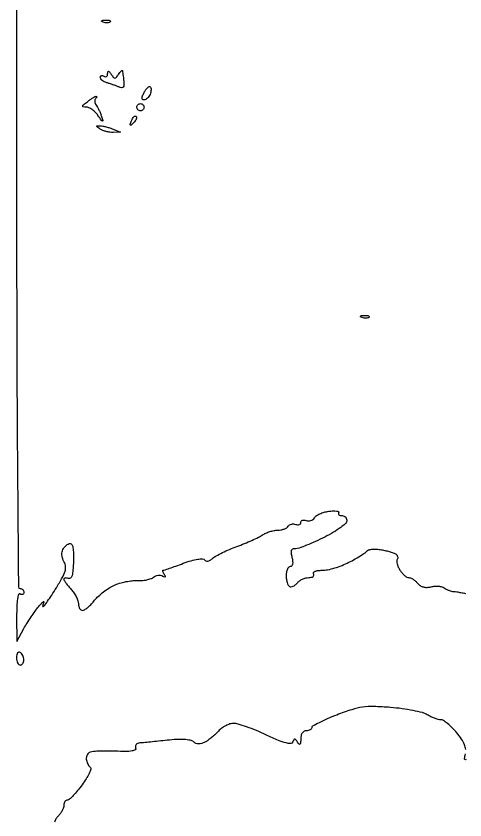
# Model space of a CAD drawing. Extents: x 0 to 102, y 0 to 135.
# Drawn here: x -0.01 to 10.41, y 67.81 to 86.46 of the extents above; entities that cross this region are included whole.
import ezdxf

# ---------------------------------------------------------------- set-up
doc = ezdxf.new("R2010")
doc.units = 0
doc.header["$MEASUREMENT"] = 0

msp = doc.modelspace()

# ---------------------------------------------------------------- linework, layer by layer
for points in [[(0.004563, 88.489355, 0.0005), (0.000656, 83.7117, 0.000538), (0.006417, 79.134936, 0.00144), (0.023413, 75.874684, 0.000114), (0.045508, 73.219041, 0.411712), (0.085893, 73.179, -0.106722), (0.117678, 73.172138, -0.099441), (0.144729, 73.152682, -0.095963), (0.162863, 73.123609, -0.091852), (0.1692, 73.089407, -0.108972), (0.162577, 73.059379, -0.182303), (0.144349, 73.041491, -0.161196), (0.116926, 73.038859, -0.082592), (0.0846, 73.0521, 0.476945), (0.048861, 73.039599, 0.047801), (0.023274, 72.938847, 0.029369), (0.007272, 72.769945, 0.010557), (0.003739, 72.528343), (0.007478, 71.9523), (0.170203, 72.2484, -0.013439), (0.245565, 72.377204, -0.00916), (0.33779, 72.519649, -0.009237), (0.431873, 72.653868, -0.018322), (0.512205, 72.756, -0.008494), (0.57808, 72.83109, -0.03254), (0.622771, 72.874308, -0.376727), (0.634623, 72.874106, -0.339763), (0.636848, 72.86175, 0.024566), (0.618348, 72.821169, 0.047993), (0.608441, 72.787064, 0.07888), (0.607763, 72.764002, 0.377181), (0.616862, 72.756, 0.241312), (0.637347, 72.766498, 0.003233), (0.722067, 72.885877, 0.00835), (0.8185, 73.028657, 0.005287), (0.926355, 73.198135, 0.012397), (1.063116, 73.43081, 0.051281), (1.127172, 73.580595, 0.091828), (1.14036, 73.691353, 0.124032), (1.109572, 73.78699, -0.054111), (1.078026, 73.852275, -0.045067), (1.058804, 73.92695, -0.046997), (1.053876, 73.999367, -0.085312), (1.065413, 74.057414, -0.056348), (1.0916, 74.10784, -0.041441), (1.130952, 74.157065, -0.042182), (1.176661, 74.197909, -0.069746), (1.221865, 74.222938, -0.286167), (1.271361, 74.213366, -0.14664), (1.304625, 74.15674, -0.054125), (1.32088, 74.034098, -0.011369), (1.321074, 73.817395, -0.012674), (1.311212, 73.608575, -0.051064), (1.289069, 73.483023, -0.121723), (1.25387, 73.421386, -0.30247), (1.20555, 73.410467, 0.044094), (1.165021, 73.421994, 0.081375), (1.130864, 73.422901, 0.130525), (1.108438, 73.41354, 0.233035), (1.0998, 73.396014, 0.140176), (1.108663, 73.365021, 0.015983), (1.149502, 73.303899, 0.018313), (1.204202, 73.233073, 0.013945), (1.269, 73.15951, -0.037242), (1.333752, 73.078708, -0.033327), (1.388497, 72.986228, -0.034895), (1.426338, 72.896252, -0.08227), (1.4382, 72.824648, 0.059155), (1.445158, 72.76604, 0.078118), (1.465687, 72.716417, 0.096579), (1.496082, 72.683178, 0.160736), (1.531774, 72.6714, 0.140924), (1.578571, 72.684857, 0.03111), (1.647122, 72.734025, 0.030006), (1.721976, 72.80298, 0.024976), (1.793044, 72.88459, -0.036037), (1.876499, 72.976253, -0.020155), (1.989947, 73.075733, -0.020022), (2.113344, 73.167521, -0.030574), (2.227865, 73.235916, -0.038733), (2.351258, 73.28806, -0.024497), (2.501773, 73.33027, -0.024562), (2.65468, 73.357354, -0.040966), (2.785205, 73.363142, 0.029071), (2.904253, 73.365588, 0.029241), (3.021978, 73.381835, 0.030574), (3.122443, 73.408209, 0.093991), (3.183704, 73.442099, -0.074234), (3.232683, 73.47176, -0.066914), (3.289959, 73.487163, -0.070165), (3.346513, 73.486539, -0.100952), (3.393366, 73.469312, 0.025541), (3.434791, 73.446546, 0.297903), (3.452242, 73.448786, 0.337512), (3.455721, 73.464864, 0.028921), (3.434379, 73.504329, -0.019148), (3.413148, 73.541818, -0.037747), (3.399777, 73.573309, -0.057588), (3.395104, 73.595122, -0.442613), (3.401351, 73.602, 0.082125), (3.421529, 73.605337, 0.000944), (3.55066, 73.649517, 0.002862), (3.699653, 73.701764, 0.00186), (3.871249, 73.763761, -0.015706), (4.057906, 73.825414, -0.032198), (4.208084, 73.859508, -0.038686), (4.318602, 73.868538, -0.261053), (4.364903, 73.84285, 0.177075), (4.395962, 73.81841, 0.129121), (4.440194, 73.815781, 0.086369), (4.495051, 73.837043, 0.042828), (4.555649, 73.881011, -0.051669), (4.636483, 73.937511, -0.013142), (4.778534, 74.011556, -0.013255), (4.946116, 74.08795, -0.013069), (5.1183, 74.15574, 0.009388), (5.292484, 74.222842, 0.009069), (5.466063, 74.297178, 0.009022), (5.616459, 74.368129, 0.032541), (5.708174, 74.421119, -0.042899), (5.785755, 74.463826, -0.028217), (5.881161, 74.499852, -0.028383), (5.97874, 74.524549, -0.04782), (6.062731, 74.5326, 0.043956), (6.138669, 74.539289, 0.044932), (6.211688, 74.559145, 0.049039), (6.271503, 74.588285, 0.117005), (6.306265, 74.622967, -0.109884), (6.336548, 74.654045, -0.081902), (6.380472, 74.67345, -0.076891), (6.431038, 74.678477, -0.078162), (6.480457, 74.667923, 0.068149), (6.525722, 74.657309, 0.115991), (6.564037, 74.66258, 0.1525), (6.589273, 74.682588, 0.150571), (6.5988, 74.713506, -0.160148), (6.608888, 74.744194, -0.151726), (6.63542, 74.76372, -0.111256), (6.675763, 74.768245, -0.064212), (6.723463, 74.756665, 0.091288), (6.776042, 74.746861, 0.082019), (6.830801, 74.755777, 0.082891), (6.87929, 74.781671, 0.096409), (6.913813, 74.820819, -0.116801), (6.957537, 74.866547, -0.038671), (7.039658, 74.91119, -0.036049), (7.141629, 74.948246, -0.033893), (7.249982, 74.971198, -0.021669), (7.350879, 74.981081, -0.047346), (7.42843, 74.977954, -0.094847), (7.471683, 74.963425, -0.426093), (7.477639, 74.940292, 0.168906), (7.4718, 74.914047, 0.189974), (7.483939, 74.891355, 0.120739), (7.514628, 74.876004, 0.055931), (7.559221, 74.871, -0.107474), (7.605192, 74.861003, -0.115444), (7.641497, 74.832936, -0.111841), (7.662345, 74.790862, -0.096048), (7.66461, 74.741419, -0.18499), (7.628258, 74.67667, -0.020598), (7.491218, 74.572017, -0.022861), (7.311003, 74.4577, -0.016615), (7.101046, 74.346695, -0.009782), (6.884567, 74.246479, -0.013163), (6.684604, 74.164828, -0.010242), (6.516285, 74.105124, -0.122614), (6.448052, 74.099903, 0.157697), (6.403683, 74.093417, 0.214336), (6.378238, 74.06262, 0.102953), (6.374361, 74.001222, 0.02595), (6.393773, 73.902428, -0.031369), (6.410521, 73.812028, -0.075629), (6.408452, 73.744212, -0.131489), (6.388697, 73.702567, -0.220045), (6.354171, 73.6866, 0.206297), (6.318326, 73.671153, 0.082884), (6.287945, 73.625939, 0.063209), (6.267285, 73.559148, 0.043463), (6.2604, 73.480093, 0.033487), (6.265928, 73.397644, 0.03864), (6.282435, 73.320629, 0.042239), (6.306521, 73.259044, 0.140917), (6.335414, 73.227224, 0.165938), (6.37189, 73.218888, 0.078442), (6.419103, 73.231485, 0.064546), (6.469423, 73.262075, 0.050777), (6.514973, 73.306831, -0.065498), (6.567023, 73.355055, -0.044431), (6.636934, 73.395797, -0.044426), (6.712957, 73.423552, -0.065407), (6.783352, 73.4328, 0.051283), (6.842423, 73.438875, 0.111436), (6.883701, 73.457651, 0.186147), (6.900854, 73.485389, 0.186969), (6.8949, 73.5174, -0.295155), (6.895577, 73.550511, -0.146806), (6.92946, 73.578182, -0.070089), (6.999738, 73.596377, -0.028355), (7.098802, 73.602, 0.051834), (7.222356, 73.614843, 0.021182), (7.386118, 73.656572, 0.020686), (7.559699, 73.716656, 0.02485), (7.717145, 73.787778, 0.009758), (7.859599, 73.864402, 0.012334), (7.988071, 73.941007, 0.010453), (8.091997, 74.00958, 0.091238), (8.130888, 74.048527, -0.176075), (8.167745, 74.074814, -0.040692), (8.243837, 74.089417, -0.03719), (8.339447, 74.092661, -0.028982), (8.442952, 74.082447, -0.014079), (8.54936, 74.062592, -0.014394), (8.653694, 74.036903, -0.014286), (8.74283, 74.00945, -0.05662), (8.794595, 73.985052, -0.081193), (8.825897, 73.95784, -0.091858), (8.845307, 73.923136, -0.100706), (8.849955, 73.886454, -0.120291), (8.839214, 73.853396, 0.152156), (8.828717, 73.812556, 0.047995), (8.838012, 73.749492, 0.042873), (8.862655, 73.677063, 0.036168), (8.900484, 73.605441, 0.036831), (8.948842, 73.539379, 0.040767), (9.004886, 73.483513, 0.044697), (9.060059, 73.444707, 0.131664), (9.104491, 73.4328, -0.102533), (9.14913, 73.423549, -0.040592), (9.204689, 73.393926, -0.038004), (9.261382, 73.351099, -0.038807), (9.310514, 73.300461, 0.077642), (9.371049, 73.247035, 0.07922), (9.444592, 73.215069, 0.072607), (9.529931, 73.205908, 0.052019), (9.625065, 73.219504, -0.04194), (9.710613, 73.233492, -0.040477), (9.798335, 73.233258, -0.043333), (9.87549, 73.22, -0.10262), (9.927442, 73.194174, 0.047153), (9.974059, 73.164189, 0.029042), (10.03369, 73.137609, 0.02898), (10.096287, 73.118019, 0.045373), (10.152, 73.109333, -0.021438), (10.217529, 73.102304, -0.006578), (10.31574, 73.086165, -0.00657), (10.425307, 73.065187, -0.007152)], [(10.429249, 69.443726, 0.064108), (10.398573, 69.555752, 0.049117), (10.330124, 69.683015, 0.024442), (10.220601, 69.829961, 0.02239), (10.115769, 69.946131, 0.02752), (10.007612, 70.044265, 0.027821), (9.910035, 70.114844, 0.143619), (9.846764, 70.1334, -0.065722), (9.786358, 70.141375, -0.024213), (9.704348, 70.167728, -0.023505), (9.616493, 70.205531, -0.026083), (9.535673, 70.250262, 0.075784), (9.422967, 70.298763, 0.014912), (9.207591, 70.34812, 0.015499), (8.950778, 70.39074, 0.013836), (8.681917, 70.419291, 0.012852), (8.289842, 70.439862, 0.041526), (8.0296, 70.425198, 0.043341), (7.78126, 70.368119, 0.014955), (7.434067, 70.244344, 0.009609), (7.211203, 70.152322, 0.014993), (7.023406, 70.063731, 0.009124), (6.873517, 69.983971, 0.272331), (6.8526, 69.948415, -0.178508), (6.842915, 69.922152, -0.092086), (6.815323, 69.899814, -0.072136), (6.774253, 69.884689, -0.052261), (6.7257, 69.8796, 0.135916), (6.674974, 69.865552, 0.109875), (6.633833, 69.826509, 0.088664), (6.606934, 69.765595, 0.058106), (6.597505, 69.68925, -0.015005), (6.594175, 69.598845, -0.180447), (6.580078, 69.567604, -0.429735), (6.558292, 69.568081, -0.043137), (6.523145, 69.614223, 0.023401), (6.483244, 69.671128, 0.218535), (6.457367, 69.684671, 0.295157), (6.435482, 69.672078, 0.038239), (6.413538, 69.619913, -0.312933), (6.364454, 69.583178, -0.072903), (6.256408, 69.59507, -0.036686), (6.08087, 69.654903, -0.00896), (5.801598, 69.77954, 0.011479), (5.567455, 69.882625, 0.013262), (5.339739, 69.969705, 0.012366), (5.14404, 70.033256, 0.072442), (5.037314, 70.0488, 0.075779), (4.953333, 70.035999, 0.04172), (4.856847, 69.996796, 0.040425), (4.763447, 69.939515, 0.051119), (4.688209, 69.871764, -0.020815), (4.615576, 69.797929, -0.015496), (4.5297, 69.722458, -0.015726), (4.444137, 69.65625, -0.033941), (4.373589, 69.612093, -0.051619), (4.29884, 69.58152, -0.080451), (4.229945, 69.572895, -0.088368), (4.166565, 69.586555, -0.076186), (4.108091, 69.621658, 0.125842), (4.031625, 69.657877, 0.032828), (3.895707, 69.675143, 0.027654), (3.717523, 69.676111, 0.015215), (3.500149, 69.65862, -0.001531), (3.299775, 69.636964, -0.001766), (3.108583, 69.617576, -0.00158), (2.946477, 69.602233, -0.010316), (2.864862, 69.596463, 0.078562), (2.81497, 69.585998, 0.120634), (2.7788, 69.561059, 0.143451), (2.76208, 69.525732, 0.131633), (2.766289, 69.485656, -0.341259), (2.752387, 69.439295, -0.113386), (2.682547, 69.410101, -0.043963), (2.539826, 69.398336, -0.009668), (2.293725, 69.404478, 0.010888), (2.090804, 69.409047, 0.014159), (1.904969, 69.403921, 0.011798), (1.751554, 69.3917, 0.113101), (1.689882, 69.370691, 0.096354), (1.656852, 69.340185, 0.06875), (1.632846, 69.295791, 0.066376), (1.621133, 69.244819, 0.076418), (1.624084, 69.195047, 0.038516), (1.638689, 69.145884, 0.032752), (1.661323, 69.096693, 0.034058), (1.688047, 69.054519, 0.07503), (1.714883, 69.027536, -0.327175), (1.726605, 68.989652, -0.027786), (1.6857, 68.889542, -0.028381), (1.617453, 68.764676, -0.017493), (1.524003, 68.625686, -0.014516), (1.419793, 68.490282, -0.020297), (1.318462, 68.376036, -0.01716), (1.229634, 68.289846, -0.186109), (1.183869, 68.2722, 0.142345), (1.15181, 68.262884, 0.099689), (1.124495, 68.236698, 0.08444), (1.106094, 68.197539, 0.067807), (1.0998, 68.151343, -0.083459), (1.090425, 68.095566, -0.037284), (1.060824, 68.027012, -0.035566), (1.017892, 67.957493, -0.040287), (0.967117, 67.897802, 0.066), (0.91656, 67.831792, 0.066686), (0.885166, 67.755113, 0.06791)], [(10.435549, 69.210706, -0.286767), (10.407992, 69.208278, -0.340507), (10.397041, 69.231315, -0.009852), (10.42359, 69.343511, 0.098136)]]:
    msp.add_lwpolyline(points, format="xyb")
for points in [[(2.06565, 86.369921, -0.028489), (2.124547, 86.368991, -0.077125), (2.165154, 86.359624, -0.208169), (2.180597, 86.344003, -0.296942), (2.176687, 86.325487, -0.126455), (2.149029, 86.309139, -0.060344), (2.107972, 86.302442, -0.05415), (2.060803, 86.305608, -0.051402), (2.014537, 86.318809, -0.054073), (1.979287, 86.337552, -0.470617), (1.977828, 86.35297, -0.168741), (2.002511, 86.364926, -0.018894)], [(2.200895, 85.1076, 0.02521), (2.251286, 85.038678, 0.226004), (2.2842, 85.023, 0.226004), (2.317114, 85.038678, 0.02521), (2.367505, 85.1076, -0.018737), (2.4001, 85.153416, -0.042409), (2.42879, 85.184798, -0.090251), (2.449055, 85.197656, -0.471208), (2.459155, 85.1922, -0.015672), (2.463508, 85.165806, -0.001746), (2.471331, 85.105314, -0.002123), (2.480087, 85.033232, -0.00172), (2.488887, 84.955819, -0.029482), (2.493687, 84.861406, -0.170502), (2.47701, 84.815129, -0.258704), (2.440159, 84.800374, -0.066982), (2.376087, 84.817367, 0.009311), (2.314032, 84.841749, 0.005232), (2.237828, 84.86916, 0.00522), (2.160274, 84.895238, 0.008493), (2.09385, 84.915565, -0.046716), (2.037209, 84.937752, -0.055986), (1.98929, 84.969049, -0.065505), (1.956552, 85.004222, -0.155929), (1.9458, 85.03786, -0.12789), (1.952588, 85.063965, -0.189302), (1.970651, 85.078807, -0.146694), (1.998028, 85.079419, -0.07127), (2.0304, 85.0653, 0.109974), (2.062719, 85.054067, 0.180162), (2.090529, 85.060904, 0.159098), (2.109434, 85.085379, 0.082797), (2.116295, 85.123757, -0.044839), (2.121025, 85.170282, -0.413562), (2.136203, 85.180567, -0.185872), (2.159815, 85.165886, -0.016523)], [(3.105206, 84.822394, -0.151036), (3.119334, 84.795624, -0.052443), (3.122905, 84.751631, -0.046305), (3.116788, 84.699292, -0.039402), (3.101007, 84.645949, -0.055897), (3.075136, 84.596023, -0.057995), (3.039121, 84.553749, -0.064425), (2.9989, 84.524996, -0.123616), (2.960679, 84.5154, -0.182858), (2.927825, 84.527831, -0.221298), (2.914761, 84.557743, -0.094233), (2.926155, 84.610756, -0.022949), (2.964878, 84.691846, -0.029601), (3.004386, 84.756201, -0.05298), (3.045052, 84.802978, -0.079772), (3.08062, 84.826798, -0.313805)], [(1.84917, 84.6, -0.239638), (1.859184, 84.594908, -0.229001), (1.86123, 84.583648, -0.094551), (1.852384, 84.565749, -0.034469), (1.833734, 84.544334, 0.137343), (1.817838, 84.516076, 0.085423), (1.815198, 84.477882, 0.07406), (1.82592, 84.435761, 0.064167), (1.848801, 84.396284, -0.03696), (1.879713, 84.349056, -0.015437), (1.914523, 84.281335, -0.015174), (1.947476, 84.206251, -0.019018), (1.973206, 84.1347, -0.006482), (2.003108, 84.036012, -0.580922), (1.994464, 84.027121, -0.173774), (1.974161, 84.040927, -0.002758), (1.89142, 84.15585, 0.042789), (1.829408, 84.228877, 0.04155), (1.755295, 84.291075, 0.04461), (1.680692, 84.334386, 0.104705), (1.618231, 84.348891, -0.033837), (1.549565, 84.354892, -0.429217), (1.536318, 84.374045, -0.171147), (1.555268, 84.405318, -0.00986), (1.64472, 84.475791, -0.010906), (1.710551, 84.523362, -0.014501), (1.772517, 84.563513, -0.011759), (1.825344, 84.59393, -0.125377)], [(2.8764, 84.4308, -0.099038), (2.908687, 84.424341, -0.097945), (2.936149, 84.405949, -0.097945), (2.954541, 84.378487, -0.099038), (2.961, 84.3462, -0.099038), (2.954541, 84.313913, -0.097945), (2.936149, 84.286451, -0.097945), (2.908687, 84.268059, -0.099038), (2.8764, 84.2616, -0.099038), (2.844113, 84.268059, -0.097945), (2.816651, 84.286451, -0.097945), (2.798259, 84.313913, -0.099038), (2.7918, 84.3462, -0.099038), (2.798259, 84.378487, -0.097945), (2.816651, 84.405949, -0.097945), (2.844113, 84.424341, -0.099038)], [(2.775461, 84.136939, -0.20742), (2.7857, 84.11103, -0.082976), (2.778029, 84.072842, -0.063152), (2.754465, 84.02866, -0.043285), (2.717698, 83.98524, -0.011214), (2.661816, 83.932209, -0.400052), (2.64547, 83.932606, -0.286372), (2.641061, 83.951644, -0.008399), (2.670339, 84.032599, -0.036269), (2.695887, 84.087386, -0.070189), (2.725046, 84.125824, -0.120343), (2.752773, 84.142525, -0.278911)], [(1.9458, 83.915958, -0.038039), (2.00636, 83.909106, -0.016709), (2.085126, 83.891316, -0.016424), (2.167826, 83.866782, -0.021159), (2.2419, 83.8386), (2.4111, 83.765892), (2.2419, 83.761242, -0.04208), (2.167839, 83.76544, -0.028709), (2.085126, 83.782047, -0.029001), (2.006639, 83.807494, -0.050598), (1.9458, 83.8386, -0.006504), (1.870401, 83.888729, -0.247646), (1.8612, 83.906166, -0.411928), (1.871972, 83.917022, -0.011111)], [(8.07225, 79.517321, -0.028489), (8.131147, 79.516391, -0.077125), (8.171754, 79.507024, -0.208169), (8.187197, 79.491403, -0.296942), (8.183287, 79.472887, -0.126455), (8.155629, 79.456539, -0.060344), (8.114572, 79.449842, -0.05415), (8.067403, 79.453008, -0.051402), (8.021138, 79.466209, -0.054073), (7.985887, 79.484952, -0.470617), (7.984428, 79.50037, -0.168741), (8.009111, 79.512326, -0.018894)], [(0.0846, 71.6985, 0.202618), (0.052611, 71.703458, 0.181468), (0.024851, 71.684258, 0.104212), (0.006052, 71.639669, 0.047867), (0, 71.576593, 0.0466), (0.006227, 71.509922, 0.066561), (0.024851, 71.453569, 0.086673), (0.052284, 71.415549, 0.195654), (0.0846, 71.4024, 0.142666), (0.116861, 71.411796, 0.09965), (0.144349, 71.43821, 0.08433), (0.162867, 71.477709, 0.067639), (0.1692, 71.524307, 0.061875), (0.162925, 71.574817, 0.051278), (0.144349, 71.625763, 0.053305), (0.116988, 71.669538, 0.08825)]]:
    msp.add_lwpolyline(points, format="xyb", close=True)

doc.saveas('drawing.dxf')
